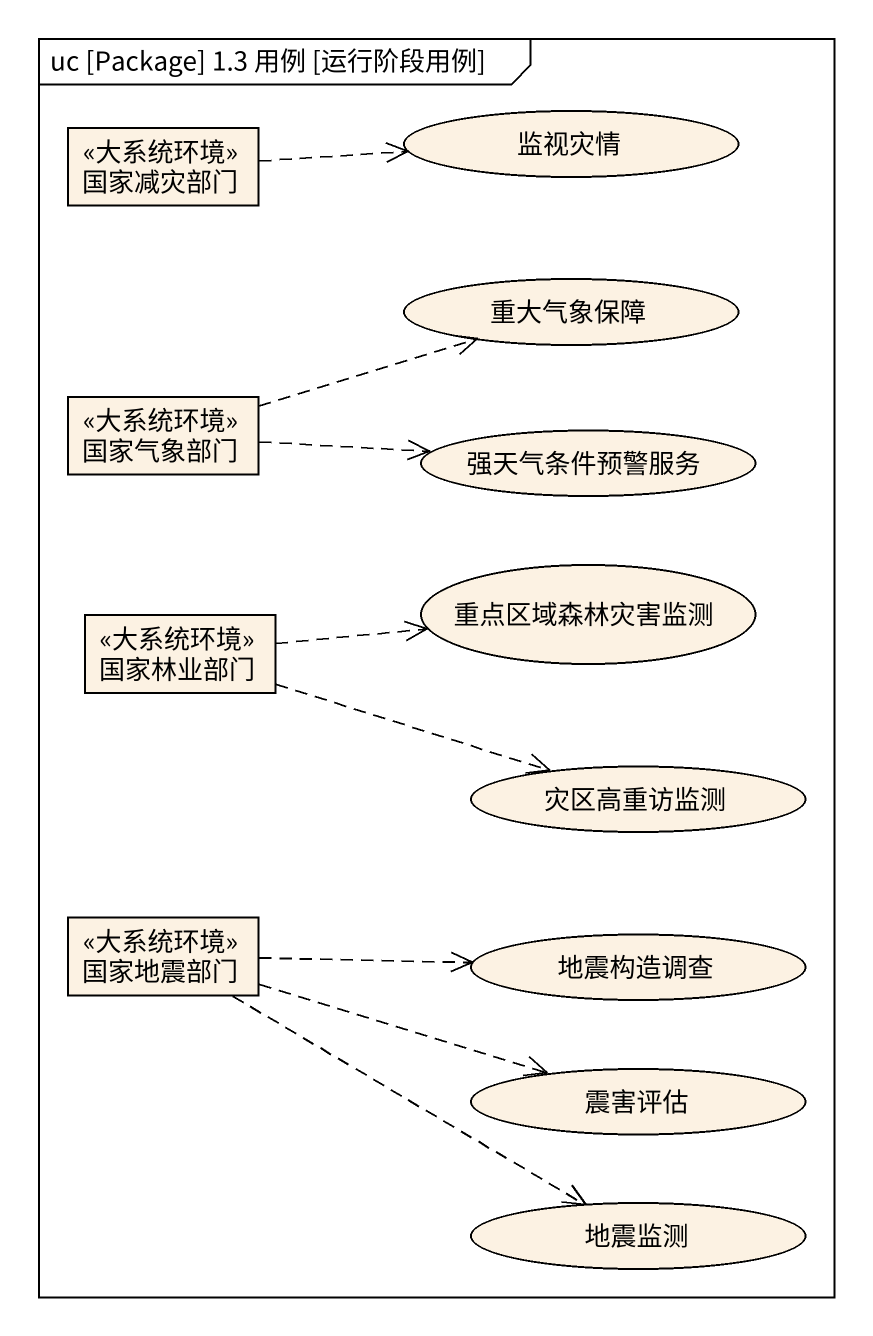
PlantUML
@startuml
mainframe uc [Package] 1.3 用例 [运行阶段用例]
allowmixing
hide circle
hide empty members
class 国家减灾部门 <<大系统环境>>
usecase 监视灾情
usecase 重大气象保障
class 国家气象部门 <<大系统环境>>
usecase 强天气条件预警服务
class 国家林业部门 <<大系统环境>>
usecase 重点区域森林灾害监测
usecase 灾区高重访监测
class 国家地震部门 <<大系统环境>>
usecase 地震构造调查
usecase 震害评估
usecase 地震监测
国家减灾部门 .right.> 监视灾情
国家气象部门 .right.> 重大气象保障
国家气象部门 .right.> 强天气条件预警服务
国家林业部门 .right.> 重点区域森林灾害监测
国家林业部门 .right.> 灾区高重访监测
国家地震部门 .right.> 地震构造调查
国家地震部门 .right.> 震害评估
国家地震部门 .right.> 地震监测
@enduml
